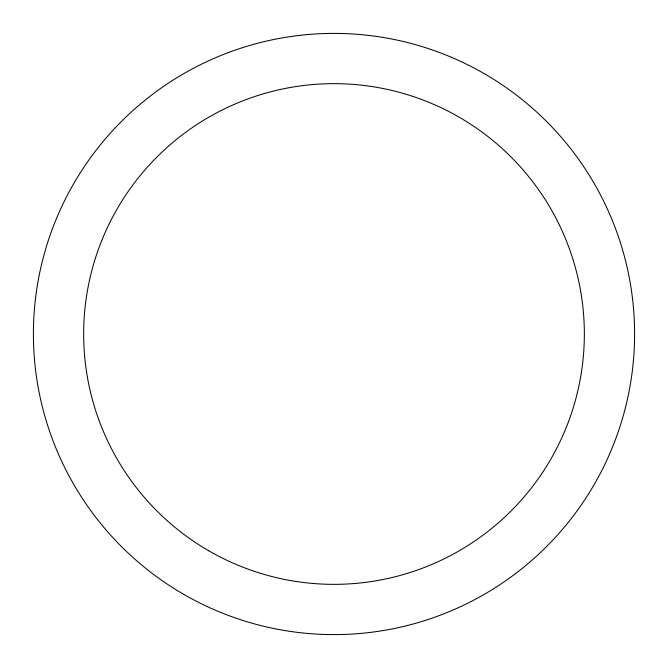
<?xml version="1.0" encoding="UTF-8"?>
<svg xmlns="http://www.w3.org/2000/svg" width="668" height="668" viewBox="0 0 668 668"><rect width="100%" height="100%" fill="white"/><g stroke="black" fill="none" stroke-linecap="round" stroke-linejoin="round"><path stroke-width="1" d="M183.7 594.328A300.6 300.6 0 0 0 634.6 334A300.6 300.6 0 0 0 183.7 73.672A300.6 300.6 0 0 0 183.7 594.328M208.825 550.808A250.35 250.35 0 0 0 584.35 334A250.35 250.35 0 0 0 208.825 117.192A250.35 250.35 0 0 0 208.825 550.808"/></g></svg>
